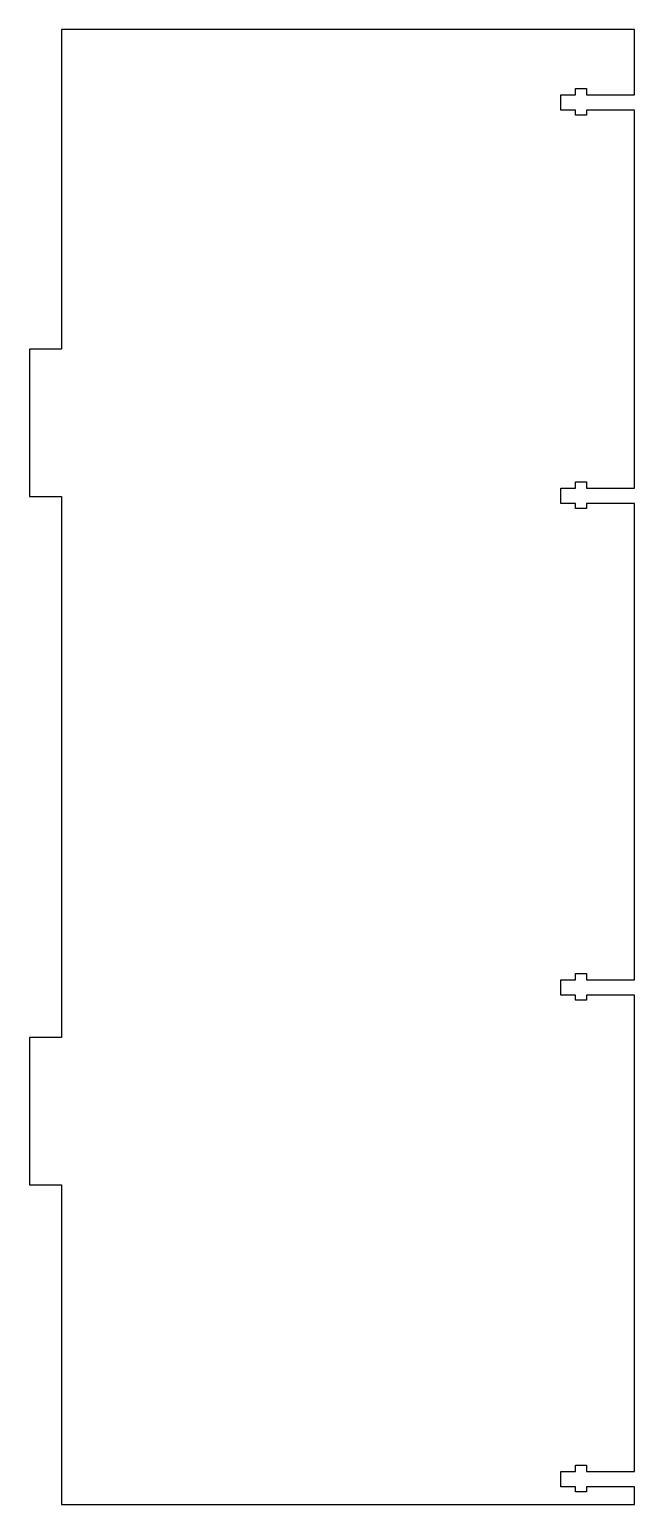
# Model space of a CAD drawing. Header units: millimetres. Extents: x -122 to 1, y 0 to 300.
import ezdxf

# ---------------------------------------------------------------- set-up
doc = ezdxf.new("R2010")
doc.units = ezdxf.units.MM
doc.layers.get('0').update_dxf_attribs({"linetype": 'CONTINUOUS'})

msp = doc.modelspace()

# ---------------------------------------------------------------- linework, layer by layer
msp.add_lwpolyline([(-13.89, 106.71), (-10.91, 106.71), (-10.91, 108), (-8.61, 108), (-8.61, 106.71), (1.11, 106.71), (1.11, 203.61), (-8.61, 203.61), (-8.61, 202.6), (-10.91, 202.6), (-10.91, 203.61), (-13.89, 203.61), (-13.89, 206.71), (-10.91, 206.71), (-10.91, 208), (-8.61, 208), (-8.61, 206.71), (1.11, 206.71), (1.11, 283.61), (-8.61, 283.61), (-8.61, 282.6), (-10.91, 282.6), (-10.91, 283.61), (-13.89, 283.61), (-13.89, 286.71), (-10.91, 286.71), (-10.91, 288), (-8.61, 288), (-8.61, 286.71), (1.11, 286.71), (1.11, 300), (-115.39, 300), (-115.39, 235), (-121.89, 235), (-121.89, 205), (-115.39, 205), (-115.39, 95), (-121.89, 95), (-121.89, 65), (-115.39, 65), (-115.39, 0), (1.11, 0), (1.11, 3.61), (-8.61, 3.61), (-8.61, 2.6), (-10.91, 2.6), (-10.91, 3.61), (-13.89, 3.61), (-13.89, 6.71), (-10.91, 6.71), (-10.91, 8), (-8.61, 8), (-8.61, 6.71), (1.11, 6.71), (1.11, 103.61), (-8.61, 103.61), (-8.61, 102.6), (-10.91, 102.6), (-10.91, 103.61), (-13.89, 103.61)], close=True)

doc.saveas('drawing.dxf')
